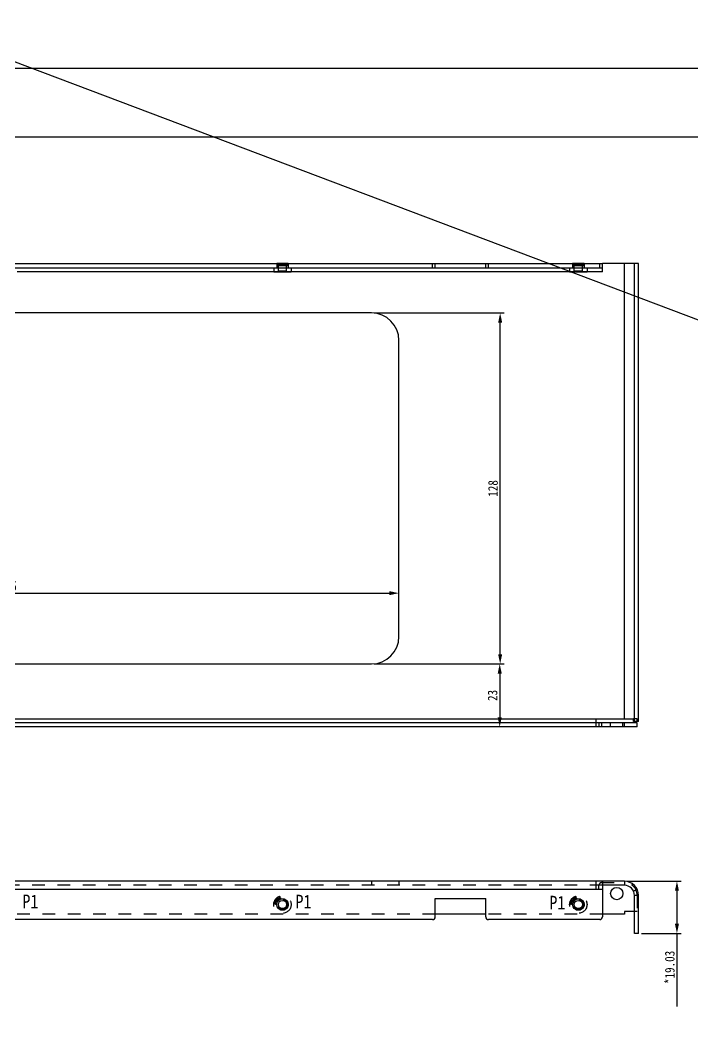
# Model space of a CAD drawing. Header units: millimetres. Extents: x -177 to 18421, y -5017 to 3255.
# Drawn here: x 5907.5 to 6152.8, y 1598.4 to 1970.6 of the extents above; entities that cross this region are included whole.
import ezdxf

# ---------------------------------------------------------------- set-up
doc = ezdxf.new("R2010")
doc.units = ezdxf.units.MM
doc.header["$LTSCALE"] = 46.255
doc.header["$PDMODE"] = 3
doc.header["$PDSIZE"] = 8
doc.linetypes.add('HIDDEN', pattern=[0.2, 0.1, -0.1])
doc.layers.get('0').update_dxf_attribs({"linetype": 'CONTINUOUS'})
doc.layers.get('Defpoints').update_dxf_attribs({"linetype": 'CONTINUOUS'})
doc.layers.add('02___PRT_ALL_AXES', color=7, linetype='CONTINUOUS')
doc.layers.add('DEFAULT_2', color=8, linetype='HIDDEN')
doc.styles.get("Standard").update_dxf_attribs({"font": 'txt', "width": 0.85})
doc.dimstyles.new('DIMSTYLE_1', dxfattribs={"dimtxt": 3.5, "dimasz": 3.5, "dimexe": 1.5, "dimexo": 1, "dimgap": 0.875, "dimtad": 1, "dimdsep": 46, "dimtxsty": 'Standard', "dimblk": '_FILLED', "dimcen": 0.09, "dimadec": 0, "dimazin": 0, "dimtp": 0.01, "dimtm": 0.01, "dimtfac": 1, "dimtofl": 0, "dimtmove": 0, "dimatfit": 3, "dimldrblk": '_FILLED', "dimfxl": 0, "dimtolj": 1, "dimarcsym": 0})

# ---------------------------------------------------------------- blocks, each defined once
blk = doc.blocks.new('_FILLED')
at = {"color": 0, "linetype": 'ByBlock'}
blk.add_solid([(0, 0), (-1, 0.21), (-1, -0.21)], dxfattribs=at)
blk = doc.blocks.new('*D101')
at = {"color": 0, "linetype": 'Continuous', "lineweight": -2, "transparency": 16777216}
for p, q in [((5760.61, 1746.84), (5760.61, 1763.14)), ((5764.11, 1761.64), (6042.11, 1761.64)), ((6045.61, 1746.84), (6045.61, 1763.14))]:
    blk.add_line(p, q, dxfattribs=at)
at = {"layer": 'Defpoints', "color": 0, "linetype": 'Continuous', "transparency": 16777216}
for p in [(6045.61, 1761.64), (5760.61, 1745.84), (6045.61, 1745.84)]:
    blk.add_point(p, dxfattribs=at)
at = {"color": 0, "linetype": 'Continuous', "lineweight": -2, "transparency": 16777216, "xscale": 3.5, "yscale": 3.5, "zscale": 3.5, "rotation": 180}
blk.add_blockref('_FILLED', (5760.61, 1761.64), dxfattribs=at)
at = {"color": 0, "linetype": 'Continuous', "lineweight": -2, "transparency": 16777216, "xscale": 3.5, "yscale": 3.5, "zscale": 3.5}
blk.add_blockref('_FILLED', (6045.61, 1761.64), dxfattribs=at)
at = {"color": 0, "linetype": 'Continuous', "transparency": 16777216, "insert": (5903.11, 1766.02), "char_height": 3.5, "width": 12.75, "attachment_point": 2}
blk.add_mtext('\\A1;285', dxfattribs=at)
blk = doc.blocks.new('*D102')
at = {"color": 0, "linetype": 'Continuous', "lineweight": -2, "transparency": 16777216}
for p, q in [((6036.61, 1863.84), (6084.07, 1863.84)), ((6082.57, 1739.34), (6082.57, 1860.34)), ((6036.61, 1735.84), (6084.07, 1735.84))]:
    blk.add_line(p, q, dxfattribs=at)
at = {"layer": 'Defpoints', "color": 0, "linetype": 'Continuous', "transparency": 16777216}
for p in [(6035.61, 1863.84), (6082.57, 1863.84), (6035.61, 1735.84)]:
    blk.add_point(p, dxfattribs=at)
at = {"color": 0, "linetype": 'Continuous', "lineweight": -2, "transparency": 16777216, "xscale": 3.5, "yscale": 3.5, "zscale": 3.5}
for p, rotation in [((6082.57, 1863.84), 90), ((6082.57, 1735.84), 270)]:
    blk.add_blockref('_FILLED', p, dxfattribs=dict(at, rotation=rotation))
at = {"color": 0, "linetype": 'Continuous', "transparency": 16777216, "insert": (6078.19, 1799.84), "char_height": 3.5, "width": 12.75, "attachment_point": 2, "rotation": 90}
blk.add_mtext('\\A1;128', dxfattribs=at)
blk = doc.blocks.new('*D103')
at = {"color": 0, "linetype": 'Continuous', "lineweight": -2, "transparency": 16777216}
for p, q in [((6036.61, 1735.84), (6083.91, 1735.84)), ((6082.41, 1732.34), (6082.41, 1716.34)), ((6126.91, 1712.84), (6080.91, 1712.84))]:
    blk.add_line(p, q, dxfattribs=at)
at = {"layer": 'Defpoints', "color": 0, "linetype": 'Continuous', "transparency": 16777216}
for p in [(6035.61, 1735.84), (6082.41, 1712.84), (6127.91, 1712.84)]:
    blk.add_point(p, dxfattribs=at)
at = {"color": 0, "linetype": 'Continuous', "lineweight": -2, "transparency": 16777216, "xscale": 3.5, "yscale": 3.5, "zscale": 3.5}
for p, rotation in [((6082.41, 1735.84), 90), ((6082.41, 1712.84), 270)]:
    blk.add_blockref('_FILLED', p, dxfattribs=dict(at, rotation=rotation))
at = {"color": 0, "linetype": 'Continuous', "transparency": 16777216, "insert": (6078.04, 1724.34), "char_height": 3.5, "width": 8.5, "attachment_point": 2, "rotation": 90}
blk.add_mtext('\\A1;23', dxfattribs=at)
blk = doc.blocks.new('*D106')
at = {"color": 0, "linetype": 'Continuous', "lineweight": -2, "transparency": 16777216}
for p, q in [((6128.91, 1656.58), (6148.6, 1656.58)), ((6147.1, 1653.08), (6147.1, 1641.04)), ((6134.11, 1637.54), (6148.6, 1637.54)), ((6147.1, 1637.54), (6147.1, 1610.89))]:
    blk.add_line(p, q, dxfattribs=at)
at = {"layer": 'Defpoints', "color": 0, "linetype": 'Continuous', "transparency": 16777216}
for p in [(6127.91, 1656.58), (6133.11, 1637.54), (6147.1, 1637.54)]:
    blk.add_point(p, dxfattribs=at)
at = {"color": 0, "linetype": 'Continuous', "lineweight": -2, "transparency": 16777216, "xscale": 3.5, "yscale": 3.5, "zscale": 3.5}
for p, rotation in [((6147.1, 1656.58), 90), ((6147.1, 1637.54), 270)]:
    blk.add_blockref('_FILLED', p, dxfattribs=dict(at, rotation=rotation))
at = {"color": 0, "linetype": 'Continuous', "transparency": 16777216, "insert": (6142.72, 1631.21), "char_height": 3.5, "width": 25.5, "attachment_point": 3, "rotation": 90}
blk.add_mtext('\\A1;*19.03', dxfattribs=at)

msp = doc.modelspace()

# ---------------------------------------------------------------- linework, layer by layer
msp.add_line((3572.303, 2835.974), (11895.066, -305.175))
at = {"color": 3, "linetype": 'Continuous'}
for p, q in [((5686.308, 1881.837), (6119.908, 1881.837)), ((6133.108, 1714.837), (6133.108, 1881.837)), ((6132.608, 1712.837), (5673.608, 1712.837)), ((6127.908, 1656.576), (5678.308, 1656.576)), ((6119.908, 1653.576), (5686.308, 1653.576)), ((6119.908, 1655.076), (6119.908, 1643.576)), ((6058.908, 1650.276), (6077.308, 1650.276)), ((6058.908, 1643.576), (6058.908, 1650.276)), ((6077.308, 1643.576), (6077.308, 1650.276)), ((6133.108, 1637.542), (6133.108, 1651.376)), ((6057.908, 1642.576), (5748.308, 1642.576)), ((6118.908, 1642.576), (6078.308, 1642.576))]:
    msp.add_line(p, q, dxfattribs=at)
at = {"color": 7, "linetype": 'Continuous'}
for p, q in [((5686.308, 1880.337), (6119.908, 1880.337)), ((6057.908, 1880.337), (6057.908, 1881.837)), ((6058.908, 1880.337), (6058.908, 1881.837)), ((6077.308, 1880.337), (6077.308, 1881.837)), ((6078.308, 1880.337), (6078.308, 1881.837)), ((6118.908, 1880.337), (6118.908, 1881.837)), ((6133.108, 1881.837), (6119.908, 1881.837)), ((6119.908, 1878.837), (6119.908, 1881.837)), ((6127.908, 1715.837), (6127.908, 1881.837)), ((6131.608, 1714.837), (6131.608, 1881.837)), ((5999.956, 1878.837), (5906.283, 1878.837)), ((6107.956, 1878.837), (6006.283, 1878.837)), ((6119.908, 1878.837), (6114.283, 1878.837)), ((6035.608, 1863.837), (5770.608, 1863.837)), ((6045.608, 1745.837), (6045.608, 1853.837)), ((5770.608, 1735.837), (6035.608, 1735.837)), ((5674.956, 1715.837), (6131.261, 1715.837)), ((6117.608, 1714.337), (6117.608, 1715.837)), ((6131.261, 1714.837), (6131.261, 1715.837)), ((6132.608, 1714.337), (5673.608, 1714.337)), ((6127.908, 1712.837), (6127.908, 1714.337)), ((6133.108, 1714.837), (6131.261, 1714.837)), ((6132.608, 1712.837), (6132.608, 1714.337)), ((6119.908, 1656.576), (6119.908, 1655.076)), ((6127.908, 1656.576), (6127.908, 1655.076)), ((6127.908, 1655.076), (6119.908, 1655.076)), ((6133.108, 1651.376), (6131.608, 1651.376)), ((6131.608, 1637.542), (6131.608, 1651.376)), ((6131.608, 1645.576), (6127.908, 1645.576)), ((6127.908, 1645.576), (6127.908, 1644.576)), ((6077.308, 1644.576), (6058.908, 1644.576)), ((6127.908, 1644.576), (6119.908, 1644.576)), ((6133.108, 1637.542), (6131.608, 1637.542))]:
    msp.add_line(p, q, dxfattribs=at)
for points in [[(5402.235, 1111.998), (6591.235, 1111.998), (6591.235, 1952.998), (5402.235, 1952.998)], [(5427.235, 1136.998), (6566.235, 1136.998), (6566.235, 1927.998), (5427.235, 1927.998)]]:
    msp.add_lwpolyline(points, close=True, dxfattribs=at)
for centre, radius, start, end in [((6035.608, 1853.837), 10, 0, 90), ((6035.608, 1745.837), 10, 270, 0), ((6127.908, 1651.376), 3.7, 0, 90)]:
    msp.add_arc(centre, radius, start, end, dxfattribs=at)
at = {"color": 3, "linetype": 'Continuous'}
for centre, radius, start, end in [((6127.908, 1651.376), 5.2, 0, 90), ((6057.908, 1643.576), 1, 270, 0), ((6078.308, 1643.576), 1, 180, 270), ((6118.908, 1643.576), 1, 270, 0)]:
    msp.add_arc(centre, radius, start, end, dxfattribs=at)
at = {"layer": '02___PRT_ALL_AXES', "color": 7, "linetype": 'Continuous'}
for p, q in [((5999.933, 1880.337), (5999.933, 1878.837)), ((6006.283, 1880.337), (6006.283, 1878.837)), ((6107.933, 1880.337), (6107.933, 1878.837)), ((6114.283, 1880.337), (6114.283, 1878.837)), ((5999.933, 1878.837), (6006.283, 1878.837)), ((6107.933, 1878.837), (6114.283, 1878.837))]:
    msp.add_line(p, q, dxfattribs=at)
at = {"layer": '02___PRT_ALL_AXES', "color": 8, "linetype": 'HIDDEN'}
for p, q in [((5999.933, 1880.337), (6006.283, 1880.337)), ((6000.998, 1881.707), (6000.998, 1881.577)), ((6000.998, 1881.707), (6005.218, 1881.707)), ((6000.998, 1881.577), (6005.218, 1881.577)), ((6000.998, 1881.577), (6001.198, 1881.187)), ((6000.998, 1881.187), (6000.998, 1880.337)), ((6000.998, 1881.187), (6005.218, 1881.187)), ((6001.008, 1881.837), (6001.008, 1880.337)), ((6005.208, 1881.837), (6001.008, 1881.837)), ((6001.608, 1879.137), (6001.608, 1881.707)), ((6004.608, 1879.137), (6004.608, 1881.707)), ((6005.218, 1881.577), (6005.018, 1881.187)), ((6005.208, 1881.837), (6005.208, 1880.337)), ((6005.218, 1881.707), (6005.218, 1881.577)), ((6005.218, 1881.187), (6005.218, 1880.337)), ((6107.933, 1880.337), (6114.283, 1880.337)), ((6108.998, 1881.707), (6113.218, 1881.707)), ((6108.998, 1881.707), (6108.998, 1881.577)), ((6108.998, 1881.577), (6113.218, 1881.577)), ((6108.998, 1881.577), (6109.198, 1881.187)), ((6108.998, 1881.187), (6113.218, 1881.187)), ((6108.998, 1881.187), (6108.998, 1880.337)), ((6113.208, 1881.837), (6109.008, 1881.837)), ((6109.008, 1881.837), (6109.008, 1880.337)), ((6109.608, 1879.137), (6109.608, 1881.707)), ((6112.608, 1879.137), (6112.608, 1881.707)), ((6113.218, 1881.577), (6113.018, 1881.187)), ((6113.208, 1881.837), (6113.208, 1880.337)), ((6113.218, 1881.707), (6113.218, 1881.577)), ((6113.218, 1881.187), (6113.218, 1880.337)), ((6127.358, 1714.337), (6122.858, 1714.337)), ((6122.858, 1712.837), (6122.858, 1714.337)), ((6127.358, 1712.837), (6122.858, 1712.837)), ((6127.358, 1712.837), (6127.358, 1714.337))]:
    msp.add_line(p, q, dxfattribs=at)
at = {"layer": '02___PRT_ALL_AXES', "color": 7, "linetype": 'Continuous'}
for centre, radius in [((6125.108, 1652.076), 2.25), ((6003.108, 1648.076), 1.5), ((6111.108, 1648.076), 1.5)]:
    msp.add_circle(centre, radius, dxfattribs=at)
at = {"layer": '02___PRT_ALL_AXES', "color": 8, "linetype": 'HIDDEN'}
for centre, radius in [((6003.108, 1648.076), 3.175), ((6003.108, 1648.076), 2.11), ((6003.108, 1648.076), 1.91), ((6111.108, 1648.076), 3.175), ((6111.108, 1648.076), 2.11), ((6111.108, 1648.076), 1.91)]:
    msp.add_circle(centre, radius, dxfattribs=at)
at = {"layer": '02___PRT_ALL_AXES', "color": 3, "linetype": 'Continuous'}
for centre in [(6003.108, 1648.076), (6111.108, 1648.076)]:
    msp.add_circle(centre, 2.1, dxfattribs=at)
at = {"layer": 'DEFAULT_2', "color": 8, "linetype": 'HIDDEN'}
for p, q in [((6001.608, 1879.137), (6001.608, 1881.707)), ((6004.608, 1879.137), (6004.608, 1881.707)), ((6109.608, 1879.137), (6109.608, 1881.707)), ((6112.608, 1879.137), (6112.608, 1881.707)), ((5999.946, 1878.837), (5999.946, 1878.887)), ((6002.441, 1878.887), (5999.946, 1878.887)), ((5999.956, 1878.837), (5999.956, 1878.887)), ((6006.283, 1878.837), (5999.956, 1878.837)), ((5999.96, 1878.837), (5999.96, 1878.887)), ((5999.984, 1878.837), (5999.984, 1878.887)), ((6000.017, 1878.837), (6000.017, 1878.887)), ((6000.031, 1878.837), (6000.031, 1878.887)), ((6000.072, 1878.837), (6000.072, 1878.887)), ((6000.083, 1878.837), (6000.083, 1878.887)), ((6000.088, 1878.837), (6000.088, 1878.887)), ((6000.109, 1878.837), (6000.109, 1878.887)), ((6000.119, 1878.837), (6000.119, 1878.887)), ((6000.121, 1878.837), (6000.121, 1878.887)), ((6000.148, 1878.837), (6000.148, 1878.887)), ((6000.156, 1878.837), (6000.156, 1878.887)), ((6000.202, 1878.837), (6000.202, 1878.887)), ((6000.209, 1878.837), (6000.209, 1878.887)), ((6000.21, 1878.837), (6000.21, 1878.887)), ((6000.22, 1878.837), (6000.22, 1878.887)), ((6000.222, 1878.837), (6000.222, 1878.887)), ((6000.252, 1878.837), (6000.252, 1878.887)), ((6000.285, 1878.837), (6000.285, 1878.887)), ((6000.314, 1878.837), (6000.314, 1878.887)), ((6000.333, 1878.837), (6000.333, 1878.887)), ((6000.346, 1878.837), (6000.346, 1878.887)), ((6000.383, 1878.837), (6000.383, 1878.887)), ((6000.384, 1878.837), (6000.384, 1878.887)), ((6000.392, 1878.837), (6000.392, 1878.887)), ((6000.396, 1878.837), (6000.396, 1878.887)), ((6000.397, 1878.837), (6000.397, 1878.887)), ((6000.4, 1878.837), (6000.4, 1878.887)), ((6000.408, 1878.837), (6000.408, 1878.887)), ((6000.445, 1878.837), (6000.445, 1878.887)), ((6000.45, 1878.837), (6000.45, 1878.887)), ((6000.456, 1878.837), (6000.456, 1878.887)), ((6000.476, 1878.837), (6000.476, 1878.887)), ((6000.477, 1878.837), (6000.477, 1878.887)), ((6000.497, 1878.837), (6000.497, 1878.887)), ((6000.513, 1878.837), (6000.513, 1878.887)), ((6000.519, 1878.837), (6000.519, 1878.887)), ((6000.52, 1878.837), (6000.52, 1878.887)), ((6000.524, 1878.837), (6000.524, 1878.887)), ((6000.527, 1878.837), (6000.527, 1878.887)), ((6000.536, 1878.837), (6000.536, 1878.887)), ((6000.556, 1878.837), (6000.556, 1878.887)), ((6000.575, 1878.837), (6000.575, 1878.887)), ((6000.608, 1878.837), (6000.608, 1878.887)), ((6000.637, 1878.837), (6000.637, 1878.887)), ((6000.679, 1878.837), (6000.679, 1878.887)), ((6000.692, 1878.837), (6000.692, 1878.887)), ((6000.726, 1878.837), (6000.726, 1878.887)), ((6000.734, 1878.837), (6000.734, 1878.887)), ((6000.744, 1878.837), (6000.744, 1878.887)), ((6000.767, 1878.837), (6000.767, 1878.887)), ((6000.778, 1878.837), (6000.778, 1878.887)), ((6000.79, 1878.837), (6000.79, 1878.887)), ((6000.796, 1878.837), (6000.796, 1878.887)), ((6000.806, 1878.837), (6000.806, 1878.887)), ((6000.815, 1878.837), (6000.815, 1878.887)), ((6000.823, 1878.837), (6000.823, 1878.887)), ((6000.855, 1878.837), (6000.855, 1878.887)), ((6000.858, 1878.837), (6000.858, 1878.887)), ((6000.862, 1878.837), (6000.862, 1878.887)), ((6000.868, 1878.837), (6000.868, 1878.887)), ((6000.876, 1878.837), (6000.876, 1878.887)), ((6000.883, 1878.837), (6000.883, 1878.887)), ((6000.916, 1878.837), (6000.916, 1878.887)), ((6000.918, 1878.837), (6000.918, 1878.887)), ((6000.927, 1878.837), (6000.927, 1878.887)), ((6000.932, 1878.837), (6000.932, 1878.887)), ((6000.934, 1878.837), (6000.934, 1878.887)), ((6000.936, 1878.837), (6000.936, 1878.887)), ((6000.942, 1878.837), (6000.942, 1878.887)), ((6000.943, 1878.837), (6000.943, 1878.887)), ((6000.949, 1878.837), (6000.949, 1878.887)), ((6000.957, 1878.837), (6000.957, 1878.887)), ((6000.964, 1878.837), (6000.964, 1878.887)), ((6000.966, 1878.837), (6000.966, 1878.887)), ((6001.007, 1878.837), (6001.007, 1878.887)), ((6001.021, 1878.837), (6001.021, 1878.887)), ((6001.073, 1878.837), (6001.073, 1878.887)), ((6001.074, 1878.837), (6001.074, 1878.887)), ((6001.08, 1878.837), (6001.08, 1878.887)), ((6001.113, 1878.837), (6001.113, 1878.887)), ((6001.129, 1878.837), (6001.129, 1878.887)), ((6001.13, 1878.837), (6001.13, 1878.887)), ((6001.152, 1878.837), (6001.152, 1878.887)), ((6001.161, 1878.837), (6001.161, 1878.887)), ((6001.191, 1878.837), (6001.191, 1878.887)), ((6001.199, 1878.837), (6001.199, 1878.887)), ((6001.225, 1878.837), (6001.225, 1878.887)), ((6001.244, 1878.837), (6001.244, 1878.887)), ((6001.258, 1878.837), (6001.258, 1878.887)), ((6001.261, 1878.837), (6001.261, 1878.887)), ((6001.283, 1878.837), (6001.283, 1878.887)), ((6001.294, 1878.837), (6001.294, 1878.887)), ((6001.298, 1878.837), (6001.298, 1878.887)), ((6001.3, 1878.837), (6001.3, 1878.887)), ((6001.303, 1878.837), (6001.303, 1878.887)), ((6001.608, 1879.137), (6001.308, 1878.837)), ((6001.318, 1878.837), (6001.318, 1878.887)), ((6001.319, 1878.837), (6001.319, 1878.887)), ((6001.339, 1878.837), (6001.339, 1878.887)), ((6001.353, 1878.837), (6001.353, 1878.887)), ((6001.362, 1878.837), (6001.362, 1878.887)), ((6001.363, 1878.837), (6001.363, 1878.887)), ((6001.374, 1878.837), (6001.374, 1878.887)), ((6001.379, 1878.837), (6001.379, 1878.887)), ((6001.401, 1878.837), (6001.401, 1878.887)), ((6001.403, 1878.837), (6001.403, 1878.887)), ((6001.443, 1878.837), (6001.443, 1878.887)), ((6001.451, 1878.837), (6001.451, 1878.887)), ((6001.457, 1878.837), (6001.457, 1878.887)), ((6001.458, 1878.837), (6001.458, 1878.887)), ((6001.505, 1878.837), (6001.505, 1878.887)), ((6001.518, 1878.837), (6001.518, 1878.887)), ((6001.521, 1878.837), (6001.521, 1878.887)), ((6001.522, 1878.837), (6001.522, 1878.887)), ((6001.527, 1878.837), (6001.527, 1878.887)), ((6001.554, 1878.837), (6001.554, 1878.887)), ((6001.557, 1878.837), (6001.557, 1878.887)), ((6001.573, 1878.837), (6001.573, 1878.887)), ((6001.578, 1878.837), (6001.578, 1878.887)), ((6001.583, 1878.837), (6001.583, 1878.887)), ((6001.585, 1878.837), (6001.585, 1878.887)), ((6001.6, 1878.837), (6001.6, 1878.887)), ((6001.602, 1878.837), (6001.602, 1878.887)), ((6004.608, 1879.137), (6001.608, 1879.137)), ((6001.618, 1878.837), (6001.618, 1878.887)), ((6001.652, 1878.837), (6001.652, 1878.887)), ((6001.667, 1878.837), (6001.667, 1878.887)), ((6001.67, 1878.837), (6001.67, 1878.887)), ((6001.674, 1878.837), (6001.674, 1878.887)), ((6001.721, 1878.837), (6001.721, 1878.887)), ((6001.726, 1878.837), (6001.726, 1878.887)), ((6001.758, 1878.837), (6001.758, 1878.887)), ((6001.851, 1878.837), (6001.851, 1878.887)), ((6002.015, 1878.837), (6002.015, 1878.887)), ((6002.058, 1878.837), (6002.058, 1878.887)), ((6002.073, 1878.837), (6002.073, 1878.887)), ((6002.12, 1878.837), (6002.12, 1878.887)), ((6002.136, 1878.837), (6002.136, 1878.887)), ((6002.139, 1878.837), (6002.139, 1878.887)), ((6002.171, 1878.837), (6002.171, 1878.887)), ((6002.176, 1878.837), (6002.176, 1878.887)), ((6002.199, 1878.837), (6002.199, 1878.887)), ((6002.237, 1878.837), (6002.237, 1878.887)), ((6002.281, 1878.837), (6002.281, 1878.887)), ((6002.283, 1878.837), (6002.283, 1878.887)), ((6002.288, 1878.837), (6002.288, 1878.887)), ((6002.315, 1878.837), (6002.315, 1878.887)), ((6002.333, 1878.837), (6002.333, 1878.887)), ((6002.334, 1878.837), (6002.334, 1878.887)), ((6002.336, 1878.837), (6002.336, 1878.887)), ((6002.352, 1878.837), (6002.352, 1878.887)), ((6002.352, 1878.837), (6002.352, 1878.887)), ((6002.362, 1878.837), (6002.362, 1878.887)), ((6002.396, 1878.837), (6002.396, 1878.887)), ((6002.405, 1878.837), (6002.405, 1878.887)), ((6002.421, 1878.837), (6002.421, 1878.887)), ((6002.426, 1878.837), (6002.426, 1878.887)), ((6002.441, 1878.837), (6002.441, 1878.887)), ((6004.608, 1879.137), (6004.908, 1878.837)), ((6110.441, 1878.887), (6107.946, 1878.887)), ((6107.946, 1878.837), (6107.946, 1878.887)), ((6107.956, 1878.837), (6107.956, 1878.887)), ((6114.283, 1878.837), (6107.956, 1878.837)), ((6107.96, 1878.837), (6107.96, 1878.887)), ((6107.984, 1878.837), (6107.984, 1878.887)), ((6108.017, 1878.837), (6108.017, 1878.887)), ((6108.031, 1878.837), (6108.031, 1878.887)), ((6108.072, 1878.837), (6108.072, 1878.887)), ((6108.083, 1878.837), (6108.083, 1878.887)), ((6108.088, 1878.837), (6108.088, 1878.887)), ((6108.109, 1878.837), (6108.109, 1878.887)), ((6108.119, 1878.837), (6108.119, 1878.887)), ((6108.121, 1878.837), (6108.121, 1878.887)), ((6108.148, 1878.837), (6108.148, 1878.887)), ((6108.156, 1878.837), (6108.156, 1878.887)), ((6108.202, 1878.837), (6108.202, 1878.887)), ((6108.209, 1878.837), (6108.209, 1878.887)), ((6108.21, 1878.837), (6108.21, 1878.887)), ((6108.22, 1878.837), (6108.22, 1878.887)), ((6108.222, 1878.837), (6108.222, 1878.887)), ((6108.252, 1878.837), (6108.252, 1878.887)), ((6108.285, 1878.837), (6108.285, 1878.887)), ((6108.314, 1878.837), (6108.314, 1878.887)), ((6108.333, 1878.837), (6108.333, 1878.887)), ((6108.346, 1878.837), (6108.346, 1878.887)), ((6108.383, 1878.837), (6108.383, 1878.887)), ((6108.384, 1878.837), (6108.384, 1878.887)), ((6108.392, 1878.837), (6108.392, 1878.887)), ((6108.396, 1878.837), (6108.396, 1878.887)), ((6108.397, 1878.837), (6108.397, 1878.887)), ((6108.4, 1878.837), (6108.4, 1878.887)), ((6108.408, 1878.837), (6108.408, 1878.887)), ((6108.445, 1878.837), (6108.445, 1878.887)), ((6108.45, 1878.837), (6108.45, 1878.887)), ((6108.456, 1878.837), (6108.456, 1878.887)), ((6108.476, 1878.837), (6108.476, 1878.887)), ((6108.477, 1878.837), (6108.477, 1878.887)), ((6108.497, 1878.837), (6108.497, 1878.887)), ((6108.513, 1878.837), (6108.513, 1878.887)), ((6108.519, 1878.837), (6108.519, 1878.887)), ((6108.52, 1878.837), (6108.52, 1878.887)), ((6108.524, 1878.837), (6108.524, 1878.887)), ((6108.527, 1878.837), (6108.527, 1878.887)), ((6108.536, 1878.837), (6108.536, 1878.887)), ((6108.556, 1878.837), (6108.556, 1878.887)), ((6108.575, 1878.837), (6108.575, 1878.887)), ((6108.608, 1878.837), (6108.608, 1878.887)), ((6108.637, 1878.837), (6108.637, 1878.887)), ((6108.679, 1878.837), (6108.679, 1878.887)), ((6108.692, 1878.837), (6108.692, 1878.887)), ((6108.726, 1878.837), (6108.726, 1878.887)), ((6108.734, 1878.837), (6108.734, 1878.887)), ((6108.744, 1878.837), (6108.744, 1878.887)), ((6108.767, 1878.837), (6108.767, 1878.887)), ((6108.778, 1878.837), (6108.778, 1878.887)), ((6108.79, 1878.837), (6108.79, 1878.887)), ((6108.796, 1878.837), (6108.796, 1878.887)), ((6108.806, 1878.837), (6108.806, 1878.887)), ((6108.815, 1878.837), (6108.815, 1878.887)), ((6108.823, 1878.837), (6108.823, 1878.887)), ((6108.855, 1878.837), (6108.855, 1878.887)), ((6108.858, 1878.837), (6108.858, 1878.887)), ((6108.862, 1878.837), (6108.862, 1878.887)), ((6108.868, 1878.837), (6108.868, 1878.887)), ((6108.876, 1878.837), (6108.876, 1878.887)), ((6108.883, 1878.837), (6108.883, 1878.887)), ((6108.916, 1878.837), (6108.916, 1878.887)), ((6108.918, 1878.837), (6108.918, 1878.887)), ((6108.927, 1878.837), (6108.927, 1878.887)), ((6108.932, 1878.837), (6108.932, 1878.887)), ((6108.934, 1878.837), (6108.934, 1878.887)), ((6108.936, 1878.837), (6108.936, 1878.887)), ((6108.942, 1878.837), (6108.942, 1878.887)), ((6108.943, 1878.837), (6108.943, 1878.887)), ((6108.949, 1878.837), (6108.949, 1878.887)), ((6108.957, 1878.837), (6108.957, 1878.887)), ((6108.964, 1878.837), (6108.964, 1878.887)), ((6108.966, 1878.837), (6108.966, 1878.887)), ((6109.007, 1878.837), (6109.007, 1878.887)), ((6109.021, 1878.837), (6109.021, 1878.887)), ((6109.073, 1878.837), (6109.073, 1878.887)), ((6109.074, 1878.837), (6109.074, 1878.887)), ((6109.08, 1878.837), (6109.08, 1878.887)), ((6109.113, 1878.837), (6109.113, 1878.887)), ((6109.129, 1878.837), (6109.129, 1878.887)), ((6109.13, 1878.837), (6109.13, 1878.887)), ((6109.152, 1878.837), (6109.152, 1878.887)), ((6109.161, 1878.837), (6109.161, 1878.887)), ((6109.191, 1878.837), (6109.191, 1878.887)), ((6109.199, 1878.837), (6109.199, 1878.887)), ((6109.225, 1878.837), (6109.225, 1878.887)), ((6109.244, 1878.837), (6109.244, 1878.887)), ((6109.258, 1878.837), (6109.258, 1878.887)), ((6109.261, 1878.837), (6109.261, 1878.887)), ((6109.283, 1878.837), (6109.283, 1878.887)), ((6109.294, 1878.837), (6109.294, 1878.887)), ((6109.298, 1878.837), (6109.298, 1878.887)), ((6109.3, 1878.837), (6109.3, 1878.887)), ((6109.303, 1878.837), (6109.303, 1878.887)), ((6109.608, 1879.137), (6109.308, 1878.837)), ((6109.318, 1878.837), (6109.318, 1878.887)), ((6109.319, 1878.837), (6109.319, 1878.887)), ((6109.339, 1878.837), (6109.339, 1878.887)), ((6109.353, 1878.837), (6109.353, 1878.887)), ((6109.362, 1878.837), (6109.362, 1878.887)), ((6109.363, 1878.837), (6109.363, 1878.887)), ((6109.374, 1878.837), (6109.374, 1878.887)), ((6109.379, 1878.837), (6109.379, 1878.887)), ((6109.401, 1878.837), (6109.401, 1878.887)), ((6109.403, 1878.837), (6109.403, 1878.887)), ((6109.443, 1878.837), (6109.443, 1878.887)), ((6109.451, 1878.837), (6109.451, 1878.887)), ((6109.457, 1878.837), (6109.457, 1878.887)), ((6109.458, 1878.837), (6109.458, 1878.887)), ((6109.505, 1878.837), (6109.505, 1878.887)), ((6109.518, 1878.837), (6109.518, 1878.887)), ((6109.521, 1878.837), (6109.521, 1878.887)), ((6109.522, 1878.837), (6109.522, 1878.887)), ((6109.527, 1878.837), (6109.527, 1878.887)), ((6109.554, 1878.837), (6109.554, 1878.887)), ((6109.557, 1878.837), (6109.557, 1878.887)), ((6109.573, 1878.837), (6109.573, 1878.887)), ((6109.578, 1878.837), (6109.578, 1878.887)), ((6109.583, 1878.837), (6109.583, 1878.887)), ((6109.585, 1878.837), (6109.585, 1878.887)), ((6109.6, 1878.837), (6109.6, 1878.887)), ((6109.602, 1878.837), (6109.602, 1878.887)), ((6112.608, 1879.137), (6109.608, 1879.137)), ((6109.618, 1878.837), (6109.618, 1878.887)), ((6109.652, 1878.837), (6109.652, 1878.887)), ((6109.667, 1878.837), (6109.667, 1878.887)), ((6109.67, 1878.837), (6109.67, 1878.887)), ((6109.674, 1878.837), (6109.674, 1878.887)), ((6109.721, 1878.837), (6109.721, 1878.887)), ((6109.726, 1878.837), (6109.726, 1878.887)), ((6109.758, 1878.837), (6109.758, 1878.887)), ((6109.851, 1878.837), (6109.851, 1878.887)), ((6110.015, 1878.837), (6110.015, 1878.887)), ((6110.058, 1878.837), (6110.058, 1878.887)), ((6110.073, 1878.837), (6110.073, 1878.887)), ((6110.12, 1878.837), (6110.12, 1878.887)), ((6110.136, 1878.837), (6110.136, 1878.887)), ((6110.139, 1878.837), (6110.139, 1878.887)), ((6110.171, 1878.837), (6110.171, 1878.887)), ((6110.176, 1878.837), (6110.176, 1878.887)), ((6110.199, 1878.837), (6110.199, 1878.887)), ((6110.237, 1878.837), (6110.237, 1878.887)), ((6110.281, 1878.837), (6110.281, 1878.887)), ((6110.283, 1878.837), (6110.283, 1878.887)), ((6110.288, 1878.837), (6110.288, 1878.887)), ((6110.315, 1878.837), (6110.315, 1878.887)), ((6110.333, 1878.837), (6110.333, 1878.887)), ((6110.334, 1878.837), (6110.334, 1878.887)), ((6110.336, 1878.837), (6110.336, 1878.887)), ((6110.352, 1878.837), (6110.352, 1878.887)), ((6110.352, 1878.837), (6110.352, 1878.887)), ((6110.362, 1878.837), (6110.362, 1878.887)), ((6110.396, 1878.837), (6110.396, 1878.887)), ((6110.405, 1878.837), (6110.405, 1878.887)), ((6110.421, 1878.837), (6110.421, 1878.887)), ((6110.426, 1878.837), (6110.426, 1878.887)), ((6110.441, 1878.837), (6110.441, 1878.887)), ((6112.608, 1879.137), (6112.908, 1878.837)), ((6132.62, 1715.837), (6131.261, 1715.837)), ((6132.62, 1714.837), (6132.62, 1715.837)), ((6117.608, 1712.837), (6117.608, 1714.337)), ((6118.608, 1714.337), (6118.608, 1712.837)), ((6119.608, 1714.337), (6119.608, 1712.837)), ((6035.608, 1656.576), (6035.608, 1655.076)), ((6045.608, 1656.576), (6045.608, 1655.076)), ((6117.608, 1653.576), (6117.608, 1656.576)), ((6119.608, 1656.076), (6127.908, 1656.076)), ((6119.908, 1655.076), (5686.308, 1655.076)), ((6118.608, 1653.576), (6118.608, 1655.076)), ((6132.62, 1653.576), (6131.261, 1652.941)), ((5999.956, 1648.457), (5999.984, 1648.516)), ((5999.984, 1648.516), (6000.031, 1648.561)), ((6000.031, 1648.561), (6000.121, 1648.602)), ((6000.083, 1648.443), (6000.072, 1648.343)), ((6000.109, 1648.49), (6000.083, 1648.443)), ((6000.156, 1648.523), (6000.109, 1648.49)), ((6000.121, 1648.602), (6000.209, 1648.618)), ((6000.222, 1648.541), (6000.156, 1648.523)), ((6000.209, 1648.618), (6000.314, 1648.606)), ((6001.074, 1648.902), (6000.22, 1649.395)), ((6000.285, 1648.534), (6000.222, 1648.541)), ((6000.252, 1649.463), (6000.927, 1649.073)), ((6000.346, 1648.503), (6000.285, 1648.534)), ((6000.314, 1648.606), (6000.396, 1648.573)), ((6000.927, 1649.073), (6000.333, 1649.618)), ((6000.384, 1648.461), (6000.346, 1648.503)), ((6000.383, 1649.705), (6001.152, 1649.463)), ((6000.4, 1648.409), (6000.384, 1648.461)), ((6000.396, 1648.573), (6000.476, 1648.514)), ((6000.397, 1648.848), (6000.456, 1649.013)), ((6000.497, 1648.813), (6000.397, 1648.848)), ((6001.318, 1649.325), (6000.45, 1649.608)), ((6000.45, 1649.608), (6001.13, 1649)), ((6000.456, 1649.013), (6000.556, 1648.978)), ((6000.476, 1648.514), (6000.513, 1648.46)), ((6001.152, 1649.463), (6000.477, 1649.852)), ((6000.556, 1648.978), (6000.497, 1648.813)), ((6000.513, 1648.46), (6000.527, 1648.395)), ((6000.52, 1649.914), (6001.374, 1649.422)), ((6000.726, 1648.449), (6000.734, 1648.524)), ((6000.767, 1648.433), (6000.726, 1648.449)), ((6000.734, 1648.524), (6000.796, 1648.505)), ((6000.796, 1648.505), (6000.876, 1648.459)), ((6000.855, 1650.226), (6000.862, 1650.292)), ((6000.858, 1650.17), (6000.855, 1650.226)), ((6000.883, 1650.106), (6000.858, 1650.17)), ((6000.862, 1650.292), (6000.883, 1650.341)), ((6000.876, 1648.459), (6000.934, 1648.402)), ((6000.918, 1650.051), (6000.883, 1650.106)), ((6000.964, 1650.095), (6000.918, 1650.051)), ((6000.936, 1650.215), (6000.932, 1650.182)), ((6000.932, 1650.182), (6000.943, 1650.134)), ((6000.966, 1650.273), (6000.936, 1650.215)), ((6000.943, 1650.134), (6000.964, 1650.095)), ((6000.957, 1650.411), (6001.007, 1650.43)), ((6001.021, 1650.325), (6000.966, 1650.273)), ((6001.007, 1650.43), (6001.073, 1650.433)), ((6001.08, 1650.353), (6001.021, 1650.325)), ((6001.073, 1650.433), (6001.129, 1650.428)), ((6001.13, 1649), (6001.074, 1648.902)), ((6001.113, 1650.354), (6001.08, 1650.353)), ((6001.161, 1650.341), (6001.113, 1650.354)), ((6001.129, 1650.428), (6001.191, 1650.399)), ((6001.199, 1650.319), (6001.161, 1650.341)), ((6001.191, 1650.399), (6001.244, 1650.362)), ((6001.258, 1650.257), (6001.199, 1650.319)), ((6001.225, 1650.02), (6001.261, 1650.054)), ((6001.283, 1649.958), (6001.225, 1650.02)), ((6001.244, 1650.362), (6001.303, 1650.3)), ((6001.298, 1650.178), (6001.258, 1650.257)), ((6001.261, 1650.054), (6001.3, 1650.121)), ((6001.319, 1649.993), (6001.283, 1649.958)), ((6001.294, 1649.675), (6001.339, 1649.718)), ((6001.362, 1649.622), (6001.294, 1649.675)), ((6001.3, 1650.121), (6001.298, 1650.178)), ((6001.303, 1650.3), (6001.353, 1650.23)), ((6001.374, 1649.422), (6001.318, 1649.325)), ((6001.403, 1650.013), (6001.319, 1649.993)), ((6001.339, 1649.718), (6001.401, 1649.689)), ((6001.353, 1650.23), (6001.379, 1650.166)), ((6001.457, 1649.594), (6001.362, 1649.622)), ((6001.379, 1650.166), (6001.363, 1650.092)), ((6001.363, 1650.092), (6001.443, 1650.08)), ((6001.401, 1649.689), (6001.458, 1649.684)), ((6001.451, 1650), (6001.403, 1650.013)), ((6001.443, 1650.08), (6001.505, 1650.051)), ((6001.527, 1649.955), (6001.451, 1650)), ((6001.522, 1649.598), (6001.457, 1649.594)), ((6001.458, 1649.684), (6001.518, 1649.711)), ((6001.505, 1650.051), (6001.573, 1649.998)), ((6001.518, 1649.711), (6001.554, 1649.746)), ((6001.521, 1650.402), (6001.67, 1650.494)), ((6001.578, 1650.311), (6001.521, 1650.402)), ((6001.6, 1649.643), (6001.522, 1649.598)), ((6001.557, 1649.925), (6001.527, 1649.955)), ((6001.554, 1649.746), (6001.585, 1649.804)), ((6001.583, 1649.861), (6001.557, 1649.925)), ((6001.573, 1649.998), (6001.602, 1649.968)), ((6001.726, 1650.404), (6001.578, 1650.311)), ((6001.585, 1649.804), (6001.583, 1649.861)), ((6001.618, 1649.66), (6001.6, 1649.643)), ((6001.602, 1649.968), (6001.652, 1649.897)), ((6001.667, 1649.736), (6001.618, 1649.66)), ((6001.652, 1649.897), (6001.674, 1649.801)), ((6001.674, 1649.801), (6001.667, 1649.736)), ((6001.67, 1650.494), (6001.726, 1650.404)), ((6001.758, 1650.84), (6001.721, 1650.932)), ((6002.281, 1650.477), (6001.758, 1650.84)), ((6002.176, 1651.008), (6001.851, 1650.878)), ((6001.851, 1650.878), (6002.315, 1650.559)), ((6002.015, 1650.233), (6002.073, 1650.256)), ((6002.058, 1650.158), (6002.015, 1650.233)), ((6002.136, 1650.098), (6002.058, 1650.158)), ((6002.073, 1650.256), (6002.12, 1650.206)), ((6002.12, 1650.206), (6002.171, 1650.181)), ((6002.199, 1650.077), (6002.136, 1650.098)), ((6002.139, 1651.099), (6002.176, 1651.008)), ((6002.171, 1650.181), (6002.237, 1650.184)), ((6002.288, 1650.09), (6002.199, 1650.077)), ((6002.237, 1650.184), (6002.283, 1650.203)), ((6002.336, 1650.407), (6002.281, 1650.477)), ((6002.283, 1650.203), (6002.333, 1650.246)), ((6002.334, 1650.109), (6002.288, 1650.09)), ((6002.315, 1650.559), (6002.362, 1650.509)), ((6002.333, 1650.246), (6002.352, 1650.299)), ((6002.396, 1650.156), (6002.334, 1650.109)), ((6002.352, 1650.368), (6002.336, 1650.407)), ((6002.352, 1650.299), (6002.352, 1650.368)), ((6002.362, 1650.509), (6002.405, 1650.435)), ((6002.426, 1650.214), (6002.396, 1650.156)), ((6002.405, 1650.435), (6002.421, 1650.396)), ((6002.421, 1650.396), (6002.441, 1650.312)), ((6002.441, 1650.312), (6002.426, 1650.214)), ((6107.956, 1648.457), (6107.984, 1648.516)), ((6107.984, 1648.516), (6108.031, 1648.561)), ((6108.031, 1648.561), (6108.121, 1648.602)), ((6108.083, 1648.443), (6108.072, 1648.343)), ((6108.109, 1648.49), (6108.083, 1648.443)), ((6108.156, 1648.523), (6108.109, 1648.49)), ((6108.121, 1648.602), (6108.209, 1648.618)), ((6108.222, 1648.541), (6108.156, 1648.523)), ((6108.209, 1648.618), (6108.314, 1648.606)), ((6109.074, 1648.902), (6108.22, 1649.395)), ((6108.285, 1648.534), (6108.222, 1648.541)), ((6108.252, 1649.463), (6108.927, 1649.073)), ((6108.346, 1648.503), (6108.285, 1648.534)), ((6108.314, 1648.606), (6108.396, 1648.573)), ((6108.927, 1649.073), (6108.333, 1649.618)), ((6108.384, 1648.461), (6108.346, 1648.503)), ((6108.383, 1649.705), (6109.152, 1649.463)), ((6108.4, 1648.409), (6108.384, 1648.461)), ((6108.396, 1648.573), (6108.476, 1648.514)), ((6108.397, 1648.848), (6108.456, 1649.013)), ((6108.497, 1648.813), (6108.397, 1648.848)), ((6109.318, 1649.325), (6108.45, 1649.608)), ((6108.45, 1649.608), (6109.13, 1649)), ((6108.456, 1649.013), (6108.556, 1648.978)), ((6108.476, 1648.514), (6108.513, 1648.46)), ((6109.152, 1649.463), (6108.477, 1649.852)), ((6108.556, 1648.978), (6108.497, 1648.813)), ((6108.513, 1648.46), (6108.527, 1648.395)), ((6108.52, 1649.914), (6109.374, 1649.422)), ((6108.726, 1648.449), (6108.734, 1648.524)), ((6108.767, 1648.433), (6108.726, 1648.449)), ((6108.734, 1648.524), (6108.796, 1648.505)), ((6108.796, 1648.505), (6108.876, 1648.459)), ((6108.855, 1650.226), (6108.862, 1650.292)), ((6108.858, 1650.17), (6108.855, 1650.226)), ((6108.883, 1650.106), (6108.858, 1650.17)), ((6108.862, 1650.292), (6108.883, 1650.341)), ((6108.876, 1648.459), (6108.934, 1648.402)), ((6108.918, 1650.051), (6108.883, 1650.106)), ((6108.964, 1650.095), (6108.918, 1650.051)), ((6108.936, 1650.215), (6108.932, 1650.182)), ((6108.932, 1650.182), (6108.943, 1650.134)), ((6108.966, 1650.273), (6108.936, 1650.215)), ((6108.943, 1650.134), (6108.964, 1650.095)), ((6108.957, 1650.411), (6109.007, 1650.43)), ((6109.021, 1650.325), (6108.966, 1650.273)), ((6109.007, 1650.43), (6109.073, 1650.433)), ((6109.08, 1650.353), (6109.021, 1650.325)), ((6109.073, 1650.433), (6109.129, 1650.428)), ((6109.13, 1649), (6109.074, 1648.902)), ((6109.113, 1650.354), (6109.08, 1650.353)), ((6109.161, 1650.341), (6109.113, 1650.354)), ((6109.129, 1650.428), (6109.191, 1650.399)), ((6109.199, 1650.319), (6109.161, 1650.341)), ((6109.191, 1650.399), (6109.244, 1650.362)), ((6109.258, 1650.257), (6109.199, 1650.319)), ((6109.225, 1650.02), (6109.261, 1650.054)), ((6109.283, 1649.958), (6109.225, 1650.02)), ((6109.244, 1650.362), (6109.303, 1650.3)), ((6109.298, 1650.178), (6109.258, 1650.257)), ((6109.261, 1650.054), (6109.3, 1650.121)), ((6109.319, 1649.993), (6109.283, 1649.958)), ((6109.294, 1649.675), (6109.339, 1649.718)), ((6109.362, 1649.622), (6109.294, 1649.675)), ((6109.3, 1650.121), (6109.298, 1650.178)), ((6109.303, 1650.3), (6109.353, 1650.23)), ((6109.374, 1649.422), (6109.318, 1649.325)), ((6109.403, 1650.013), (6109.319, 1649.993)), ((6109.339, 1649.718), (6109.401, 1649.689)), ((6109.353, 1650.23), (6109.379, 1650.166)), ((6109.457, 1649.594), (6109.362, 1649.622)), ((6109.379, 1650.166), (6109.363, 1650.092)), ((6109.363, 1650.092), (6109.443, 1650.08)), ((6109.401, 1649.689), (6109.458, 1649.684)), ((6109.451, 1650), (6109.403, 1650.013)), ((6109.443, 1650.08), (6109.505, 1650.051)), ((6109.527, 1649.955), (6109.451, 1650)), ((6109.522, 1649.598), (6109.457, 1649.594)), ((6109.458, 1649.684), (6109.518, 1649.711)), ((6109.505, 1650.051), (6109.573, 1649.998)), ((6109.518, 1649.711), (6109.554, 1649.746)), ((6109.521, 1650.402), (6109.67, 1650.494)), ((6109.578, 1650.311), (6109.521, 1650.402)), ((6109.6, 1649.643), (6109.522, 1649.598)), ((6109.557, 1649.925), (6109.527, 1649.955)), ((6109.554, 1649.746), (6109.585, 1649.804)), ((6109.583, 1649.861), (6109.557, 1649.925)), ((6109.573, 1649.998), (6109.602, 1649.968)), ((6109.726, 1650.404), (6109.578, 1650.311)), ((6109.585, 1649.804), (6109.583, 1649.861)), ((6109.618, 1649.66), (6109.6, 1649.643)), ((6109.602, 1649.968), (6109.652, 1649.897)), ((6109.667, 1649.736), (6109.618, 1649.66)), ((6109.652, 1649.897), (6109.674, 1649.801)), ((6109.674, 1649.801), (6109.667, 1649.736)), ((6109.67, 1650.494), (6109.726, 1650.404)), ((6109.758, 1650.84), (6109.721, 1650.932)), ((6110.281, 1650.477), (6109.758, 1650.84)), ((6110.176, 1651.008), (6109.851, 1650.878)), ((6109.851, 1650.878), (6110.315, 1650.559)), ((6110.015, 1650.233), (6110.073, 1650.256)), ((6110.058, 1650.158), (6110.015, 1650.233)), ((6110.136, 1650.098), (6110.058, 1650.158)), ((6110.073, 1650.256), (6110.12, 1650.206)), ((6110.12, 1650.206), (6110.171, 1650.181)), ((6110.199, 1650.077), (6110.136, 1650.098)), ((6110.139, 1651.099), (6110.176, 1651.008)), ((6110.171, 1650.181), (6110.237, 1650.184)), ((6110.288, 1650.09), (6110.199, 1650.077)), ((6110.237, 1650.184), (6110.283, 1650.203)), ((6110.336, 1650.407), (6110.281, 1650.477)), ((6110.283, 1650.203), (6110.333, 1650.246)), ((6110.334, 1650.109), (6110.288, 1650.09)), ((6110.315, 1650.559), (6110.362, 1650.509)), ((6110.333, 1650.246), (6110.352, 1650.299)), ((6110.396, 1650.156), (6110.334, 1650.109)), ((6110.352, 1650.368), (6110.336, 1650.407)), ((6110.352, 1650.299), (6110.352, 1650.368)), ((6110.362, 1650.509), (6110.405, 1650.435)), ((6110.426, 1650.214), (6110.396, 1650.156)), ((6110.405, 1650.435), (6110.421, 1650.396)), ((6110.421, 1650.396), (6110.441, 1650.312)), ((6110.441, 1650.312), (6110.426, 1650.214)), ((6132.608, 1651.376), (6132.608, 1645.576)), ((5999.96, 1648.292), (5999.946, 1648.355)), ((6000.017, 1648.223), (5999.96, 1648.292)), ((6000.119, 1648.175), (6000.017, 1648.223)), ((6000.072, 1648.343), (6000.088, 1648.291)), ((6000.088, 1648.291), (6000.148, 1648.247)), ((6000.202, 1648.153), (6000.119, 1648.175)), ((6000.148, 1648.247), (6000.21, 1648.228)), ((6000.21, 1648.228), (6000.202, 1648.153)), ((6000.392, 1648.334), (6000.4, 1648.409)), ((6000.408, 1648.282), (6000.392, 1648.334)), ((6000.445, 1648.228), (6000.408, 1648.282)), ((6000.524, 1648.169), (6000.445, 1648.228)), ((6000.527, 1648.395), (6000.519, 1648.321)), ((6000.519, 1648.321), (6000.536, 1648.281)), ((6000.608, 1648.148), (6000.524, 1648.169)), ((6000.536, 1648.281), (6000.575, 1648.239)), ((6000.575, 1648.239), (6000.637, 1648.22)), ((6000.692, 1648.139), (6000.608, 1648.148)), ((6000.637, 1648.22), (6000.679, 1648.216)), ((6000.679, 1648.216), (6000.744, 1648.221)), ((6000.778, 1648.142), (6000.692, 1648.139)), ((6000.744, 1648.221), (6000.79, 1648.254)), ((6000.806, 1648.403), (6000.767, 1648.433)), ((6000.868, 1648.183), (6000.778, 1648.142)), ((6000.79, 1648.254), (6000.815, 1648.289)), ((6000.823, 1648.364), (6000.806, 1648.403)), ((6000.815, 1648.289), (6000.823, 1648.364)), ((6000.916, 1648.228), (6000.868, 1648.183)), ((6000.942, 1648.275), (6000.916, 1648.228)), ((6000.934, 1648.402), (6000.949, 1648.338)), ((6000.949, 1648.338), (6000.942, 1648.275)), ((6107.96, 1648.292), (6107.946, 1648.355)), ((6108.017, 1648.223), (6107.96, 1648.292)), ((6108.119, 1648.175), (6108.017, 1648.223)), ((6108.072, 1648.343), (6108.088, 1648.291)), ((6108.088, 1648.291), (6108.148, 1648.247)), ((6108.202, 1648.153), (6108.119, 1648.175)), ((6108.148, 1648.247), (6108.21, 1648.228)), ((6108.21, 1648.228), (6108.202, 1648.153)), ((6108.392, 1648.334), (6108.4, 1648.409)), ((6108.408, 1648.282), (6108.392, 1648.334)), ((6108.445, 1648.228), (6108.408, 1648.282)), ((6108.524, 1648.169), (6108.445, 1648.228)), ((6108.527, 1648.395), (6108.519, 1648.321)), ((6108.519, 1648.321), (6108.536, 1648.281)), ((6108.608, 1648.148), (6108.524, 1648.169)), ((6108.536, 1648.281), (6108.575, 1648.239)), ((6108.575, 1648.239), (6108.637, 1648.22)), ((6108.692, 1648.139), (6108.608, 1648.148)), ((6108.637, 1648.22), (6108.679, 1648.216)), ((6108.679, 1648.216), (6108.744, 1648.221)), ((6108.778, 1648.142), (6108.692, 1648.139)), ((6108.744, 1648.221), (6108.79, 1648.254)), ((6108.806, 1648.403), (6108.767, 1648.433)), ((6108.868, 1648.183), (6108.778, 1648.142)), ((6108.79, 1648.254), (6108.815, 1648.289)), ((6108.823, 1648.364), (6108.806, 1648.403)), ((6108.815, 1648.289), (6108.823, 1648.364)), ((6108.916, 1648.228), (6108.868, 1648.183)), ((6108.942, 1648.275), (6108.916, 1648.228)), ((6108.934, 1648.402), (6108.949, 1648.338)), ((6108.949, 1648.338), (6108.942, 1648.275)), ((6132.608, 1645.576), (6131.608, 1645.576)), ((6058.908, 1644.576), (5747.308, 1644.576)), ((6119.908, 1644.576), (6077.308, 1644.576))]:
    msp.add_line(p, q, dxfattribs=at)
for centre in [(6003.108, 1648.076), (6111.108, 1648.076)]:
    msp.add_circle(centre, 1.8, dxfattribs=at)
for centre, radius, start, end in [((6119.608, 1655.076), 1, 90, 180), ((6127.908, 1651.376), 4.7, 0, 90)]:
    msp.add_arc(centre, radius, start, end, dxfattribs=at)

# ---------------------------------------------------------------- texts
at = {"color": 2, "linetype": 'Continuous', "char_height": 5, "width": 8.5, "attachment_point": 1, "line_spacing_factor": 0.9}
for insert in [(5908.204, 1651.706), (6007.888, 1651.644), (6100.561, 1651.262)]:
    msp.add_mtext('P1', dxfattribs=dict(at, insert=insert))

# ---------------------------------------------------------------- dimensions: what is measured, and where the dimension line sits
at = {"color": 2, "linetype": 'Continuous'}
for base, p2, angle, picture, middle in [((6082.569, 1863.837), (6035.608, 1863.837), 90, '*D102', (6082.569, 1799.837)), ((6082.411, 1712.837), (6127.908, 1712.837), 270, '*D103', (6082.411, 1724.337))]:
    dim = msp.add_linear_dim(base=base, p1=(6035.608, 1735.837), p2=p2, angle=angle, dimstyle='DIMSTYLE_1', dxfattribs=at)
    dim.commit()
    dim.dimension.update_dxf_attribs({"geometry": picture, "text_midpoint": middle, "dimtype": 160})
dim = msp.add_linear_dim(base=(6045.608, 1761.642), p1=(5760.608, 1745.837), p2=(6045.608, 1745.837), dimstyle='DIMSTYLE_1', dxfattribs=at)
dim.commit()
dim.dimension.update_dxf_attribs({"geometry": '*D101', "text_midpoint": (5903.108, 1761.642), "dimtype": 160})
dim = msp.add_linear_dim(base=(6147.095, 1637.542), p1=(6127.908, 1656.576), p2=(6133.108, 1637.542), angle=270, text='*<>', dimstyle='DIMSTYLE_1', dxfattribs=at)
dim.commit()
dim.dimension.update_dxf_attribs({"geometry": '*D106', "text_midpoint": (6147.095, 1618.458), "dimtype": 160})

doc.saveas('drawing.dxf')
